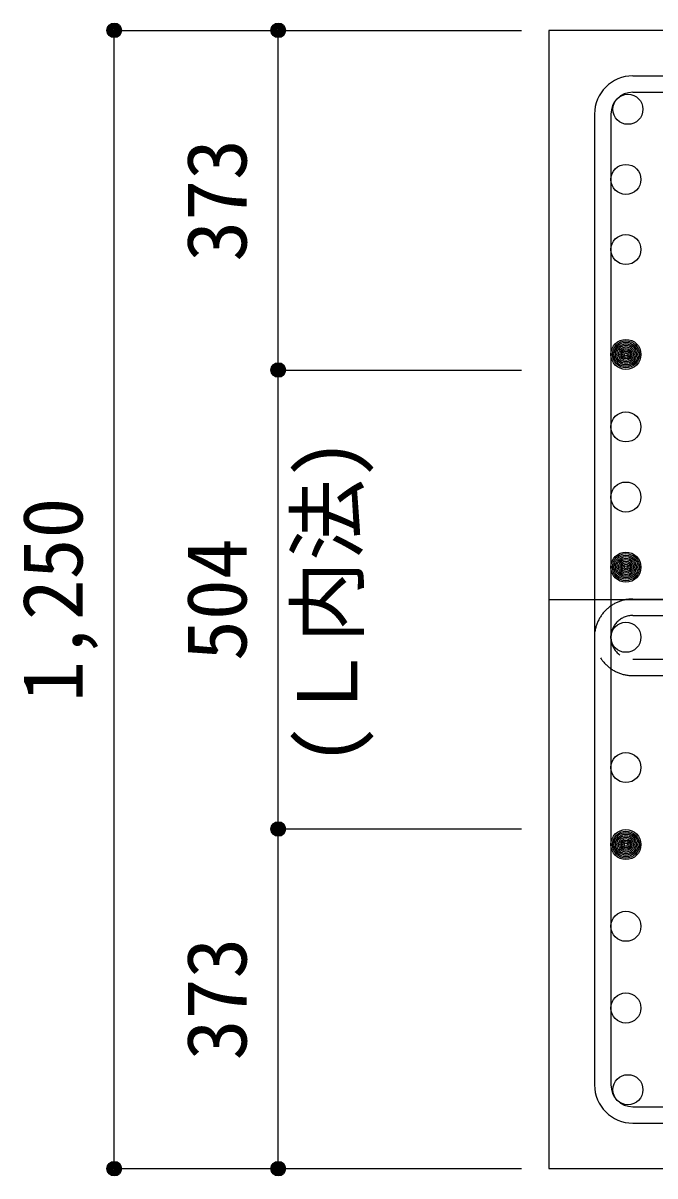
# Model space of a CAD drawing. Units: millimetres at full size, sheet at 1:30. Extents: x -5973 to 5954, y -4195 to 4201.
# Drawn here: x -650 to 44, y -2308 to -1042 of the extents above; entities that cross this region are included whole.
import ezdxf
from ezdxf.enums import TextEntityAlignment as Align

# ---------------------------------------------------------------- set-up
doc = ezdxf.new("R2010")
doc.units = ezdxf.units.MM
doc.header["$LTSCALE"] = 30
doc.header["$PDMODE"] = 32
doc.header["$PDSIZE"] = 15
doc.linetypes.add('CHAIN1', pattern=[8, 5, -1, 1, -1])
doc.linetypes.add('DASHED2', pattern=[3, 2, -1])
for name, color, linetype in [('0-1_躯体線', 2, 'Continuous'), ('0-3_立上り筋', 4, 'Continuous'), ('0-4_フープ筋', 7, 'Continuous'), ('0-7_文字', 4, 'Continuous'), ('0-C', 7, 'DASHED2'), ('0-D_寸法', 4, 'Continuous')]:
    doc.layers.add(name, color=color, linetype=linetype)
doc.styles.add('ＭＳ ゴシック', font='')
doc.styles.get('ＭＳ ゴシック').set_extended_font_data('MS Gothic')

msp = doc.modelspace()

# ---------------------------------------------------------------- linework, layer by layer
at = {"layer": '0-1_躯体線'}
for p, q in [((-72.56, -1049.89), (-72.56, -2299.89)), ((1577.44, -1049.89), (-72.56, -1049.89)), ((-72.56, -2299.89), (133.44, -2299.89))]:
    msp.add_line(p, q, dxfattribs=at)
at = {"layer": '0-3_立上り筋', "color": 3}
for centre in [(14.13, -1136.59), (11.94, -1213.59), (11.94, -1290.59), (11.94, -1405.74), (11.94, -1485.39), (11.94, -1562.39), (11.94, -1639.39), (11.94, -1716.39), (11.94, -1859.39), (11.94, -1944.05), (11.94, -2033.76), (11.94, -2123.48), (14.13, -2213.2)]:
    msp.add_circle(centre, 16.5, dxfattribs=at)
at = {"layer": '0-3_立上り筋'}
for centre, radius in [((11.94, -1405.74), 14.85), ((11.94, -1405.74), 13.2), ((11.94, -1405.74), 11.55), ((11.94, -1405.74), 9.9), ((11.94, -1405.74), 8.25), ((11.94, -1405.74), 6.6), ((11.94, -1405.74), 4.95), ((11.94, -1405.74), 3.3), ((11.94, -1405.74), 1.65), ((11.94, -1639.39), 14.85), ((11.94, -1639.39), 13.2), ((11.94, -1639.39), 11.55), ((11.94, -1639.39), 9.9), ((11.94, -1639.39), 8.25), ((11.94, -1639.39), 6.6), ((11.94, -1639.39), 4.95), ((11.94, -1639.39), 3.3), ((11.94, -1639.39), 1.65), ((11.94, -1944.05), 14.85), ((11.94, -1944.05), 13.2), ((11.94, -1944.05), 11.55), ((11.94, -1944.05), 9.9), ((11.94, -1944.05), 8.25), ((11.94, -1944.05), 6.6), ((11.94, -1944.05), 4.95), ((11.94, -1944.05), 3.3), ((11.94, -1944.05), 1.65)]:
    msp.add_circle(centre, radius, dxfattribs=at)
at = {"layer": '0-4_フープ筋'}
for p, q in [((19.44, -1099.89), (1085.44, -1099.89)), ((19.44, -1117.89), (1085.44, -1117.89)), ((-22.56, -1141.89), (-22.56, -2207.89)), ((-4.56, -1141.89), (-4.56, -2207.89)), ((19.44, -2231.89), (1085.44, -2231.89)), ((19.44, -2249.89), (1085.44, -2249.89))]:
    msp.add_line(p, q, dxfattribs=at)
for centre, radius, start, end in [((19.44, -1141.89), 42, 90, 180), ((19.44, -1141.89), 24, 90, 180), ((19.44, -2207.89), 42, 180, 270), ((19.44, -2207.89), 24, 180, 270)]:
    msp.add_arc(centre, radius, start, end, dxfattribs=at)
at = {"layer": '0-C'}
for p, q in [((19.44, -1674.39), (1085.44, -1674.39)), ((19.44, -1692.39), (1085.44, -1692.39)), ((19.44, -1740.39), (83.44, -1740.39)), ((19.44, -1758.39), (83.44, -1758.39))]:
    msp.add_line(p, q, dxfattribs=at)
for radius in [42, 24]:
    msp.add_arc((19.44, -1716.39), radius, 90, 270, dxfattribs=at)
at = {"layer": '0-D_寸法'}
for p, q in [((-549.6, -1049.89), (-369.6, -1049.89)), ((-549.6, -1049.89), (-369.6, -1049.89)), ((-549.6, -2299.89), (-549.6, -1049.89)), ((-549.6, -1049.89), (-102.56, -1049.89)), ((-369.6, -1422.89), (-369.6, -1049.89)), ((-369.6, -1049.89), (-102.56, -1049.89)), ((-369.6, -1926.89), (-369.6, -1422.89)), ((-369.6, -1422.89), (-102.56, -1422.89)), ((-369.6, -2299.89), (-369.6, -1926.89)), ((-369.6, -1926.89), (-102.56, -1926.89)), ((-549.6, -2299.89), (-369.6, -2299.89)), ((-549.6, -2299.89), (-102.56, -2299.89)), ((-369.6, -2299.89), (-102.56, -2299.89)), ((-369.6, -2299.89), (-102.56, -2299.89))]:
    msp.add_line(p, q, dxfattribs=at)
at = {"layer": '0-D_寸法', "linetype": 'CHAIN1'}
msp.add_line((-72.56, -1674.89), (1177.44, -1674.89), dxfattribs=at)
at = {"layer": '0-D_寸法'}
for centre, radius in [((-549.6, -1049.89), 8), ((-549.6, -1049.89), 7.2), ((-549.6, -1049.89), 6.4), ((-549.6, -1049.89), 5.6), ((-549.6, -1049.89), 4.8), ((-549.6, -1049.89), 4), ((-549.6, -1049.89), 3.2), ((-549.6, -1049.89), 2.4), ((-549.6, -1049.89), 1.6), ((-549.6, -1049.89), 0.8), ((-369.6, -1049.89), 8), ((-369.6, -1049.89), 7.2), ((-369.6, -1049.89), 6.4), ((-369.6, -1049.89), 5.6), ((-369.6, -1049.89), 4.8), ((-369.6, -1049.89), 4), ((-369.6, -1049.89), 3.2), ((-369.6, -1049.89), 2.4), ((-369.6, -1049.89), 1.6), ((-369.6, -1049.89), 0.8), ((-369.6, -1422.89), 8), ((-369.6, -1422.89), 7.2), ((-369.6, -1422.89), 6.4), ((-369.6, -1422.89), 5.6), ((-369.6, -1422.89), 4.8), ((-369.6, -1422.89), 4), ((-369.6, -1422.89), 3.2), ((-369.6, -1422.89), 2.4), ((-369.6, -1422.89), 1.6), ((-369.6, -1422.89), 0.8), ((-369.6, -1926.89), 8), ((-369.6, -1926.89), 7.2), ((-369.6, -1926.89), 6.4), ((-369.6, -1926.89), 5.6), ((-369.6, -1926.89), 4.8), ((-369.6, -1926.89), 4), ((-369.6, -1926.89), 3.2), ((-369.6, -1926.89), 2.4), ((-369.6, -1926.89), 1.6), ((-369.6, -1926.89), 0.8), ((-549.6, -2299.89), 8), ((-549.6, -2299.89), 7.2), ((-549.6, -2299.89), 6.4), ((-549.6, -2299.89), 5.6), ((-549.6, -2299.89), 4.8), ((-549.6, -2299.89), 4), ((-549.6, -2299.89), 3.2), ((-549.6, -2299.89), 2.4), ((-549.6, -2299.89), 1.6), ((-549.6, -2299.89), 0.8), ((-369.6, -2299.89), 8), ((-369.6, -2299.89), 7.2), ((-369.6, -2299.89), 6.4), ((-369.6, -2299.89), 5.6), ((-369.6, -2299.89), 4.8), ((-369.6, -2299.89), 4), ((-369.6, -2299.89), 3.2), ((-369.6, -2299.89), 2.4), ((-369.6, -2299.89), 1.6), ((-369.6, -2299.89), 0.8)]:
    msp.add_circle(centre, radius, dxfattribs=at)
at = {"layer": '0-D_寸法', "color": 7}
for p in [(-549.6, -1049.89), (-369.6, -1049.89), (-369.6, -1049.89), (-369.6, -1422.89), (-369.6, -1422.89), (-369.6, -1926.89), (-369.6, -1926.89), (-549.6, -2299.89), (-369.6, -2299.89), (-369.6, -2299.89)]:
    msp.add_point(p, dxfattribs=at)

# ---------------------------------------------------------------- texts
at = {"layer": '0-7_文字', "style": 'ＭＳ ゴシック'}
msp.add_text('(Ｌ内法)', height=65.98, rotation=90, dxfattribs=at).set_placement((-262.92, -1857.38), align=Align.BOTTOM_LEFT)
at = {"layer": '0-D_寸法', "style": 'ＭＳ ゴシック'}
for s, p in [('373', (-384.6, -1303.89)), ('1,250', (-564.6, -1787.39)), ('504', (-384.6, -1742.39)), ('373', (-384.6, -2180.89))]:
    msp.add_text(s, height=65.98, rotation=90, dxfattribs=at).set_placement(p, align=Align.BOTTOM_LEFT)

doc.saveas('drawing.dxf')
